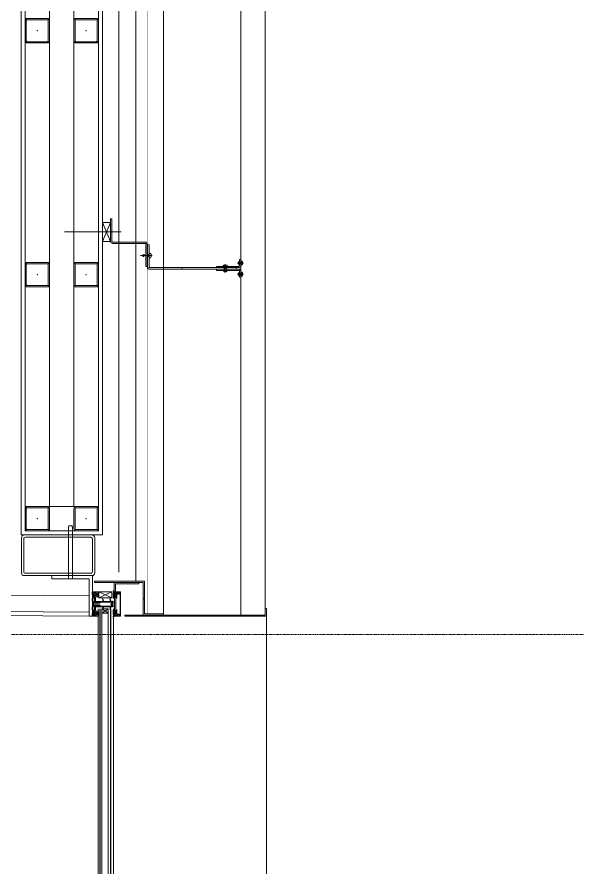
# Model space of a CAD drawing. Extents: x -1439 to 23780, y -1362 to 4476.
# Drawn here: x 10706.5 to 10844.4, y 1927.8 to 2136.8 of the extents above; entities that cross this region are included whole.
import ezdxf

# ---------------------------------------------------------------- set-up
doc = ezdxf.new("R2010")
doc.units = 0
doc.header["$MEASUREMENT"] = 0
doc.linetypes.add('Audi$0$DASHDOT2', pattern=[0.5, 0.25, -0.125, 0, -0.125])
doc.layers.get('0').update_dxf_attribs({"color": 9, "lineweight": 9})
for name, color, linetype, lineweight in [('Audi$0$06C', 8, 'Continuous', 9), ('Audi$0$06D', 8, 'Continuous', 9), ('Audi$0$10', 8, 'Continuous', 9), ('Audi$0$11', 8, 'Continuous', 9), ('Audi$0$15', 8, 'Continuous', 9), ('Audi$0$24', 8, 'Audi$0$DASHDOT2', 9), ('Audi$0$33', 8, 'Audi$0$BATTING', 9)]:
    doc.layers.add(name, color=color, linetype=linetype, lineweight=lineweight)
doc.linetypes.add('Audi$0$BATTING', pattern='A,0.0001,-0.1,[134,ltypeshp.shx,S=0.1,R=0,X=-0.1,Y=0],-0.2,[134,ltypeshp.shx,S=0.1,R=180,X=0.1,Y=0],-0.1', length=0.4001)

# ---------------------------------------------------------------- blocks, each defined once
blk = doc.blocks.new('*U538')
at = {"layer": 'Audi$0$15'}
for p, q in [((1.47, -18.95), (208.25, -18.95)), ((1.47, -19.35), (208.25, -19.35)), ((1.47, -19.42), (208.25, -19.42)), ((1.47, -19.82), (208.25, -19.82)), ((1.47, -21.42), (208.25, -21.42)), ((1.47, -22.02), (208.25, -22.02)), ((1.47, -22.1), (208.25, -22.1)), ((1.47, -22.7), (208.25, -22.7))]:
    blk.add_line(p, q, dxfattribs=at)
blk = doc.blocks.new('Audi$0$p-profil_bitis')
for p, q in [((-1.5, 2.16), (-3, 5.37)), ((-3, 2.16), (-1.5, 5.37)), ((1.2, 3.05), (2.2, 4.65)), ((2.2, 3.05), (1.2, 4.65))]:
    blk.add_line(p, q)
for points in [[(-2.9, 6.02), (-2.89, 6.01), (-2.88, 6), (-2.88, 6), (-2.87, 6), (-2.48, 6), (-2.47, 6), (-2.46, 6), (-2.46, 6.01), (-2.45, 6.02), (-2.43, 6.06), (-2.41, 6.08), (-2.4, 6.09), (-2.38, 6.09), (-2.37, 6.1), (-2.35, 6.09), (-2.33, 6.09), (-2.32, 6.08), (-2.3, 6.06), (-2.28, 6.01), (-2.27, 6.01), (-2.27, 6), (-2.26, 6), (-2.25, 6), (-1.76, 6), (-1.76, 5.49), (-1.76, 5.48), (-1.77, 5.47), (-1.77, 5.46), (-1.78, 5.46), (-1.79, 5.45), (-1.8, 5.45), (-1.81, 5.45), (-1.82, 5.46), (-1.83, 5.46), (-1.84, 5.47), (-1.89, 5.55), (-1.89, 5.56), (-1.9, 5.57), (-1.9, 5.57), (-1.91, 5.57), (-1.92, 5.57), (-1.93, 5.57), (-1.93, 5.56), (-1.94, 5.55), (-1.99, 5.46), (-1.99, 5.46), (-2, 5.46), (-2, 5.45), (-2.01, 5.45), (-2.02, 5.45), (-2.1, 5.45), (-2.11, 5.45), (-2.12, 5.45), (-2.12, 5.46), (-2.13, 5.46), (-2.13, 5.47), (-2.13, 5.47), (-2.14, 5.48), (-2.14, 5.5), (-2.23, 5.45), (-2.54, 5.45), (-2.62, 5.5), (-2.62, 5.48), (-2.63, 5.47), (-2.63, 5.46), (-2.63, 5.46), (-2.64, 5.45), (-2.65, 5.45), (-2.65, 5.45), (-2.74, 5.45), (-2.75, 5.45), (-2.76, 5.45), (-2.76, 5.46), (-2.77, 5.46), (-2.77, 5.46), (-2.82, 5.55), (-2.83, 5.56), (-2.83, 5.57), (-2.84, 5.57), (-2.85, 5.57), (-2.86, 5.57), (-2.86, 5.57), (-2.87, 5.56), (-2.87, 5.55), (-2.92, 5.47), (-2.93, 5.46), (-2.94, 5.46), (-2.95, 5.45), (-2.96, 5.45), (-2.97, 5.45), (-2.98, 5.46), (-2.99, 5.46), (-2.99, 5.47), (-3, 5.48), (-3, 5.49), (-3, 6.92), (-3, 6.93), (-3, 6.93), (-2.99, 6.94), (-2.99, 6.95), (-2.98, 6.95), (-2.97, 6.95), (-2.37, 6.95), (-2.36, 6.95), (-2.35, 6.95), (-2.35, 6.94), (-2.34, 6.93), (-2.34, 6.93), (-2.34, 6.92), (-2.34, 6.47), (-2.34, 6.44), (-2.32, 6.41), (-2.3, 6.38), (-2.28, 6.37), (-2.25, 6.35), (-2.22, 6.35), (-2.04, 6.35), (-2.03, 6.35), (-2.02, 6.35), (-2.01, 6.36), (-2, 6.37), (-1.99, 6.38), (-1.99, 6.39), (-1.99, 6.4), (-1.99, 6.54), (-2.05, 6.54), (-2.06, 6.54), (-2.08, 6.55), (-2.09, 6.55), (-2.09, 6.56), (-2.1, 6.58), (-2.1, 6.59), (-2.1, 6.6), (-2.1, 6.62), (-2.09, 6.63), (-2.08, 6.65), (-2.07, 6.66), (-2.05, 6.67), (-2.04, 6.68), (-2.02, 6.68), (-1.79, 6.68), (-1.78, 6.68), (-1.78, 6.68), (-1.77, 6.67), (-1.76, 6.66), (-1.76, 6.66), (-1.76, 6.65), (-1.76, 6.4), (-0.65, 6.4), (-0.62, 6.4), (-0.58, 6.39), (-0.56, 6.37), (-0.53, 6.35), (-0.51, 6.32), (-0.5, 6.28), (-0.5, 6.25), (-0.5, 2.04), (-0.5, 2.01), (-0.49, 1.99), (-0.47, 1.96), (-0.45, 1.94), (-0.42, 1.93), (-0.39, 1.92), (-0.36, 1.92), (-0.33, 1.93), (-0.31, 1.94), (-0.29, 1.96), (-0.27, 1.99), (-0.26, 2.01), (-0.25, 2.04), (-0.25, 2.25), (-0.25, 2.26), (-0.25, 2.26), (-0.25, 2.27), (-0.24, 2.28), (-0.23, 2.28), (-0.23, 2.28), (0.22, 2.28), (0.23, 2.28), (0.24, 2.28), (0.25, 2.27), (0.25, 2.26), (0.25, 2.26), (0.26, 2.25), (0.26, 2.04), (0.26, 2.01), (0.27, 1.99), (0.29, 1.96), (0.31, 1.94), (0.33, 1.93), (0.36, 1.92), (0.39, 1.92), (0.42, 1.93), (0.45, 1.94), (0.47, 1.96), (0.49, 1.99), (0.5, 2.01), (0.5, 2.04), (0.5, 6.25), (0.51, 6.29), (0.52, 6.33), (0.54, 6.36), (0.58, 6.38), (0.61, 6.4), (0.65, 6.4), (1.76, 6.4), (1.76, 6.65), (1.76, 6.66), (1.76, 6.66), (1.77, 6.67), (1.77, 6.67), (1.78, 6.68), (1.78, 6.68), (1.79, 6.68), (2.02, 6.68), (2.04, 6.68), (2.06, 6.67), (2.08, 6.66), (2.09, 6.64), (2.1, 6.62), (2.1, 6.6), (2.1, 6.59), (2.1, 6.58), (2.1, 6.57), (2.09, 6.56), (2.08, 6.55), (2.07, 6.54), (2.06, 6.54), (2.05, 6.54), (1.99, 6.54), (1.99, 6.4), (1.99, 6.39), (1.99, 6.38), (2, 6.37), (2.01, 6.36), (2.02, 6.35), (2.03, 6.35), (2.04, 6.35), (2.22, 6.35), (2.25, 6.35), (2.28, 6.37), (2.3, 6.38), (2.32, 6.41), (2.34, 6.44), (2.34, 6.47), (2.34, 6.92), (2.34, 6.93), (2.34, 6.93), (2.35, 6.94), (2.35, 6.95), (2.36, 6.95), (2.37, 6.95), (2.97, 6.95), (2.98, 6.95), (2.98, 6.95), (2.99, 6.94), (2.99, 6.94), (3, 6.93), (3, 6.93), (3, 6.92), (3, 5.49), (3, 5.48), (3, 5.47), (2.99, 5.46), (2.98, 5.46), (2.97, 5.45), (2.96, 5.45), (2.96, 5.45), (2.95, 5.45), (2.94, 5.46), (2.93, 5.46), (2.92, 5.47), (2.87, 5.55), (2.87, 5.56), (2.86, 5.57), (2.86, 5.57), (2.85, 5.57), (2.84, 5.57), (2.83, 5.57), (2.83, 5.56), (2.82, 5.55), (2.77, 5.46), (2.77, 5.46), (2.76, 5.46), (2.76, 5.45), (2.75, 5.45), (2.74, 5.45), (2.65, 5.45), (2.65, 5.45), (2.64, 5.45), (2.63, 5.46), (2.63, 5.46), (2.63, 5.47), (2.62, 5.48), (2.62, 5.5), (2.53, 5.45), (2.22, 5.45), (2.13, 5.5), (2.13, 5.48), (2.13, 5.47), (2.13, 5.47), (2.13, 5.46), (2.12, 5.46), (2.12, 5.45), (2.11, 5.45), (2.1, 5.45), (2.02, 5.45), (2.01, 5.45), (2, 5.45), (1.99, 5.46), (1.99, 5.46), (1.94, 5.55), (1.93, 5.56), (1.93, 5.57), (1.92, 5.57), (1.91, 5.57), (1.9, 5.57), (1.9, 5.57), (1.89, 5.56), (1.89, 5.55), (1.84, 5.47), (1.83, 5.46), (1.82, 5.46), (1.81, 5.45), (1.8, 5.45), (1.79, 5.45), (1.78, 5.46), (1.77, 5.46), (1.77, 5.47), (1.76, 5.48), (1.76, 5.49), (1.76, 6), (2.25, 6), (2.26, 6), (2.26, 6), (2.27, 6.01), (2.27, 6.01), (2.28, 6.01), (2.3, 6.06), (2.31, 6.07), (2.33, 6.09), (2.34, 6.09), (2.36, 6.1), (2.37, 6.1), (2.39, 6.09), (2.4, 6.09), (2.42, 6.07), (2.43, 6.06), (2.45, 6.02), (2.46, 6.01), (2.46, 6), (2.47, 6), (2.48, 6), (2.87, 6), (2.88, 6), (2.88, 6), (2.89, 6.01), (2.9, 6.02), (2.9, 6.02), (2.9, 6.03), (2.9, 6.04), (2.9, 6.05), (2.87, 6.1), (2.86, 6.11), (2.85, 6.11), (2.84, 6.12), (2.83, 6.12), (2.82, 6.12), (2.81, 6.12), (2.8, 6.11), (2.79, 6.11), (2.78, 6.1), (2.74, 6.02), (2.73, 6.01), (2.72, 6.01), (2.72, 6), (2.71, 6), (2.7, 6), (2.69, 6.01), (2.69, 6.01), (2.68, 6.02), (2.64, 6.1), (2.63, 6.11), (2.62, 6.11), (2.61, 6.12), (2.6, 6.12), (2.59, 6.12), (2.58, 6.12), (2.57, 6.11), (2.56, 6.11), (2.55, 6.1), (2.51, 6.02), (2.5, 6.01), (2.5, 6.01), (2.49, 6), (2.48, 6), (2.48, 6), (2.47, 6), (2.46, 6.01), (2.46, 6.01), (2.45, 6.02), (2.41, 6.1), (2.4, 6.11), (2.39, 6.11), (2.38, 6.12), (2.37, 6.12), (2.36, 6.12), (2.35, 6.12), (2.34, 6.11), (2.33, 6.11), (2.32, 6.1), (2.28, 6.02), (2.27, 6.01), (2.26, 6.01), (2.26, 6), (2.25, 6), (2.24, 6), (2.24, 6.01), (2.23, 6.01), (2.22, 6.02), (2.18, 6.1), (2.17, 6.11), (2.16, 6.11), (2.15, 6.12), (2.14, 6.12), (2.13, 6.12), (2.12, 6.12), (2.11, 6.11), (2.1, 6.11), (2.09, 6.1), (2.05, 6.02), (2.04, 6.01), (2.03, 6.01), (2.03, 6), (2.02, 6), (2.01, 6), (2.01, 6.01), (2, 6.01), (1.99, 6.02), (1.95, 6.1), (1.94, 6.11), (1.93, 6.11), (1.92, 6.12), (1.91, 6.12), (1.9, 6.12), (1.89, 6.12), (1.88, 6.11), (1.87, 6.11), (1.86, 6.1), (1.82, 6.02), (1.81, 6.01), (1.81, 6.01), (1.8, 6), (1.79, 6), (1.78, 6), (1.77, 6.01), (1.77, 6.01), (1.76, 6.02), (1.76, 6.02), (1.76, 6.03), (1.76, 6.17), (1.76, 6.18), (1.76, 6.19), (1.75, 6.19), (1.74, 6.2), (1.74, 6.2), (1.73, 6.2), (0.8, 6.2), (0.8, 6.23), (0.79, 6.25), (0.77, 6.27), (0.76, 6.28), (0.73, 6.3), (0.71, 6.3), (0.68, 6.3), (0.66, 6.29), (0.64, 6.28), (0.62, 6.26), (0.61, 6.24), (0.6, 6.22), (0.6, 6.2), (0.6, 6.17), (0.61, 6.15), (0.63, 6.13), (0.65, 6.12), (0.65, 4.3), (1.25, 4.41), (1.26, 4.41), (1.27, 4.4), (1.28, 4.4), (1.29, 4.39), (1.3, 4.38), (1.3, 4.38), (1.3, 4.37), (1.3, 4.36), (1.29, 4.35), (1.29, 4.34), (1.28, 4.33), (1.27, 4.33), (0.65, 4.15), (0.65, 2.51), (1.25, 2.62), (1.26, 2.62), (1.27, 2.61), (1.28, 2.61), (1.29, 2.6), (1.3, 2.59), (1.3, 2.59), (1.3, 2.58), (1.3, 2.57), (1.29, 2.56), (1.29, 2.55), (1.28, 2.54), (1.27, 2.54), (0.64, 2.36), (0.62, 2.35), (0.6, 2.33), (0.59, 2.32), (0.58, 2.3), (0.58, 2.28), (0.58, 1.97), (0.7, 1.97), (0.7, 1.83), (0.26, 1.83), (0.14, 1.95), (0.14, 2.05), (0.14, 2.06), (0.14, 2.06), (0.13, 2.07), (0.13, 2.07), (0.12, 2.08), (0.12, 2.08), (0.11, 2.08), (-0.11, 2.08), (-0.12, 2.08), (-0.12, 2.08), (-0.13, 2.07), (-0.13, 2.07), (-0.14, 2.06), (-0.14, 2.06), (-0.14, 2.05), (-0.14, 1.95), (-0.26, 1.83), (-0.7, 1.83), (-0.7, 1.97), (-0.58, 1.97), (-0.58, 2.28), (-0.58, 2.3), (-0.59, 2.32), (-0.6, 2.34), (-0.62, 2.35), (-0.64, 2.36), (-1.27, 2.54), (-1.28, 2.54), (-1.29, 2.55), (-1.29, 2.56), (-1.3, 2.57), (-1.3, 2.58), (-1.3, 2.59), (-1.3, 2.59), (-1.29, 2.6), (-1.28, 2.61), (-1.27, 2.61), (-1.26, 2.62), (-1.25, 2.62), (-0.65, 2.51), (-0.65, 4.15), (-1.27, 4.33), (-1.28, 4.33), (-1.29, 4.34), (-1.29, 4.35), (-1.3, 4.36), (-1.3, 4.37), (-1.3, 4.38), (-1.3, 4.38), (-1.29, 4.39), (-1.28, 4.4), (-1.27, 4.4), (-1.26, 4.41), (-1.25, 4.41), (-0.65, 4.3), (-0.65, 6.12), (-0.63, 6.13), (-0.61, 6.15), (-0.6, 6.17), (-0.6, 6.2), (-0.6, 6.22), (-0.61, 6.24), (-0.62, 6.26), (-0.64, 6.28), (-0.66, 6.29), (-0.68, 6.3), (-0.71, 6.3), (-0.73, 6.3), (-0.76, 6.28), (-0.77, 6.27), (-0.79, 6.25), (-0.8, 6.23), (-0.8, 6.2), (-1.73, 6.2), (-1.74, 6.2), (-1.74, 6.2), (-1.75, 6.19), (-1.76, 6.19), (-1.76, 6.18), (-1.76, 6.17), (-1.76, 6.03), (-1.76, 6.02), (-1.76, 6.02), (-1.77, 6.01), (-1.78, 6.01), (-1.78, 6), (-1.79, 6), (-1.8, 6), (-1.81, 6.01), (-1.81, 6.01), (-1.82, 6.02), (-1.86, 6.1), (-1.87, 6.11), (-1.88, 6.11), (-1.89, 6.12), (-1.9, 6.12), (-1.91, 6.12), (-1.92, 6.12), (-1.93, 6.11), (-1.94, 6.11), (-1.95, 6.1), (-1.99, 6.02), (-2, 6.01), (-2.01, 6.01), (-2.01, 6), (-2.02, 6), (-2.03, 6), (-2.03, 6.01), (-2.04, 6.01), (-2.05, 6.02), (-2.09, 6.1), (-2.1, 6.11), (-2.11, 6.11), (-2.12, 6.12), (-2.13, 6.12), (-2.14, 6.12), (-2.15, 6.12), (-2.16, 6.11), (-2.17, 6.11), (-2.18, 6.1), (-2.22, 6.02), (-2.23, 6.01), (-2.24, 6.01), (-2.24, 6), (-2.25, 6), (-2.26, 6), (-2.26, 6.01), (-2.27, 6.01), (-2.28, 6.02), (-2.32, 6.1), (-2.33, 6.11), (-2.34, 6.11), (-2.35, 6.12), (-2.36, 6.12), (-2.37, 6.12), (-2.38, 6.12), (-2.39, 6.11), (-2.4, 6.11), (-2.41, 6.1), (-2.45, 6.02), (-2.46, 6.01), (-2.46, 6.01), (-2.47, 6), (-2.48, 6), (-2.48, 6), (-2.49, 6), (-2.5, 6.01), (-2.5, 6.01), (-2.51, 6.02), (-2.55, 6.1), (-2.56, 6.11), (-2.57, 6.11), (-2.58, 6.12), (-2.59, 6.12), (-2.6, 6.12), (-2.61, 6.12), (-2.62, 6.11), (-2.63, 6.11), (-2.64, 6.1), (-2.68, 6.02), (-2.69, 6.01), (-2.69, 6.01), (-2.7, 6), (-2.71, 6), (-2.72, 6), (-2.73, 6.01), (-2.73, 6.01), (-2.74, 6.02), (-2.78, 6.1), (-2.79, 6.11), (-2.8, 6.11), (-2.81, 6.12), (-2.82, 6.12), (-2.83, 6.12), (-2.84, 6.12), (-2.85, 6.11), (-2.86, 6.11), (-2.87, 6.1), (-2.9, 6.05), (-2.9, 6.04), (-2.9, 6.03)], [(-2.81, 6.34), (-2.81, 6.33), (-2.8, 6.33), (-2.8, 6.32), (-2.79, 6.32), (-2.78, 6.32), (-2.56, 6.32), (-2.55, 6.32), (-2.55, 6.32), (-2.54, 6.33), (-2.54, 6.33), (-2.53, 6.34), (-2.53, 6.34), (-2.53, 6.35), (-2.53, 6.77), (-2.53, 6.78), (-2.53, 6.78), (-2.54, 6.79), (-2.54, 6.79), (-2.55, 6.8), (-2.55, 6.8), (-2.56, 6.8), (-2.78, 6.8), (-2.79, 6.8), (-2.79, 6.8), (-2.8, 6.79), (-2.8, 6.79), (-2.81, 6.78), (-2.81, 6.77)], [(2.53, 6.35), (2.53, 6.34), (2.54, 6.33), (2.54, 6.33), (2.55, 6.32), (2.55, 6.32), (2.56, 6.32), (2.78, 6.32), (2.79, 6.32), (2.79, 6.32), (2.8, 6.33), (2.81, 6.33), (2.81, 6.34), (2.81, 6.35), (2.81, 6.77), (2.81, 6.78), (2.81, 6.78), (2.8, 6.79), (2.8, 6.79), (2.79, 6.8), (2.79, 6.8), (2.78, 6.8), (2.56, 6.8), (2.55, 6.8), (2.55, 6.8), (2.54, 6.79), (2.54, 6.79), (2.53, 6.78), (2.53, 6.77)], [(-3, 5.37), (-1.5, 5.37), (-1.5, 2.16), (-3, 2.16)], [(-2.68, 5.61), (-2.67, 5.59), (-2.67, 5.58), (-2.65, 5.58), (-2.64, 5.57), (-2.63, 5.57), (-2.62, 5.57), (-2.62, 5.53), (-2.58, 5.57), (-2.17, 5.57), (-2.14, 5.53), (-2.14, 5.57), (-2.13, 5.57), (-2.12, 5.57), (-2.11, 5.57), (-2.1, 5.58), (-2.09, 5.59), (-2.08, 5.6), (-2.08, 5.61), (-2.08, 5.62), (-2.08, 5.68), (-2.21, 5.81), (-2.55, 5.81), (-2.68, 5.68), (-2.68, 5.62)], [(1.2, 3.05), (1.2, 4.65), (2.2, 4.65), (2.2, 3.05)], [(2.13, 5.57), (2.13, 5.53), (2.17, 5.57), (2.58, 5.57), (2.62, 5.53), (2.62, 5.57), (2.63, 5.57), (2.64, 5.57), (2.65, 5.57), (2.66, 5.58), (2.67, 5.59), (2.68, 5.6), (2.68, 5.61), (2.68, 5.62), (2.68, 5.68), (2.55, 5.81), (2.21, 5.81), (2.08, 5.68), (2.08, 5.62), (2.08, 5.61), (2.08, 5.6), (2.09, 5.59), (2.1, 5.58), (2.11, 5.57), (2.12, 5.57)], [(2.85, 0.85), (2.85, 1), (2.77, 1.14), (2.89, 1.5), (3, 1.5), (3, 0.1), (2.9, 0), (-2.9, 0), (-3, 0.1), (-3, 1.5), (-2.89, 1.5), (-2.77, 1.14), (-2.85, 0.99), (-2.85, 0.85), (-2.87, 0.85), (-2.87, 0.5), (-2.82, 0.45), (-2.47, 0.45), (-2.47, 0.37), (-2.52, 0.32), (-2.82, 0.32), (-2.87, 0.27), (-2.87, 0.18), (-2.82, 0.13), (2.82, 0.13), (2.87, 0.18), (2.87, 0.27), (2.82, 0.32), (2.52, 0.32), (2.47, 0.37), (2.47, 0.45), (2.82, 0.45), (2.87, 0.5), (2.87, 0.85)], [(-2.8, 0.99), (-2.69, 0.82), (-2.63, 0.73), (-2.54, 0.57), (-2.5, 0.55), (-2.47, 0.56), (-2.45, 0.6), (-2.45, 0.85), (-2.4, 0.9), (-1.53, 0.9), (-1.42, 0.94), (-1.38, 1.05), (-1.38, 1.13), (-1.33, 1.18), (-0.02, 1.18), (-0.01, 1.2), (0.01, 1.2), (0.03, 1.18), (1.33, 1.18), (1.38, 1.13), (1.38, 1.05), (1.42, 0.94), (1.53, 0.9), (2.4, 0.9), (2.45, 0.85), (2.45, 0.6), (2.47, 0.56), (2.5, 0.55), (2.54, 0.57), (2.63, 0.73), (2.8, 0.99), (2.78, 1.04), (2.71, 1.07), (2.7, 1.11), (2.7, 1.13), (2.8, 1.5), (2.48, 1.5), (2.4, 1.42), (2.4, 1.36), (2.52, 1.36), (2.52, 1.2), (2.42, 1.1), (1.58, 1.1), (1.58, 1.36), (1.7, 1.36), (1.7, 1.42), (1.62, 1.5), (-1.62, 1.5), (-1.7, 1.42), (-1.7, 1.36), (-1.58, 1.36), (-1.58, 1.1), (-2.42, 1.1), (-2.52, 1.2), (-2.52, 1.36), (-2.4, 1.36), (-2.4, 1.42), (-2.48, 1.5), (-2.8, 1.5), (-2.7, 1.13), (-2.7, 1.11), (-2.71, 1.07), (-2.78, 1.03)]]:
    blk.add_lwpolyline(points, close=True)
for points in [[(0.35, 6.5), (0.3, 6.68), (0.2, 6.79), (0.02, 6.85), (-0.16, 6.81), (-0.3, 6.68), (-0.35, 6.5), (-0.35, 6.55), (-0.36, 6.6), (-0.37, 6.65), (-0.39, 6.69), (-0.42, 6.74), (-0.45, 6.78), (-0.48, 6.82), (-0.52, 6.85), (-0.56, 6.88), (-0.6, 6.9), (-0.65, 6.92), (-0.7, 6.94), (-0.75, 6.95), (-0.8, 6.95), (-1.4, 6.95), (-1.54, 6.89), (-1.6, 6.85), (-2.1, 6.85), (-2.25, 6.78), (-2.3, 6.65), (-2.3, 6.6), (-2.25, 6.47), (-2.14, 6.4), (-2.04, 6.39), (-2.01, 6.53), (-2.11, 6.55), (-2.15, 6.6), (-2.15, 6.65), (-2.1, 6.7), (-1.6, 6.7), (-1.46, 6.76), (-1.4, 6.8), (-0.8, 6.8), (-0.64, 6.75), (-0.55, 6.66), (-0.5, 6.5), (-0.5, 5.15), (-0.4, 5.01), (-0.27, 5.02), (-0.2, 5.17), (-0.25, 5.2), (-0.2, 5.23), (-0.2, 5.35), (-0.25, 5.38), (-0.2, 5.41), (-0.2, 5.53), (-0.25, 5.56), (-0.2, 5.59), (-0.2, 5.71), (-0.25, 5.74), (-0.2, 5.77), (-0.2, 5.89), (-0.25, 5.92), (-0.2, 5.95), (-0.2, 6.07), (-0.25, 6.1), (-0.2, 6.13), (-0.2, 6.25), (-0.25, 6.28), (-0.2, 6.31), (-0.2, 6.5), (-0.12, 6.66), (0.02, 6.7), (0.12, 6.66), (0.2, 6.5), (0.2, 6.4), (0.25, 6.37), (0.2, 6.34), (0.2, 6.22), (0.25, 6.19), (0.2, 6.16), (0.2, 6.04), (0.25, 6.01), (0.2, 5.98), (0.2, 5.86), (0.25, 5.83), (0.2, 5.8), (0.2, 5.68), (0.25, 5.65), (0.2, 5.62), (0.2, 5.5), (0.25, 5.47), (0.2, 5.44), (0.2, 5.32), (0.25, 5.29), (0.2, 5.26), (0.2, 5.15), (0.3, 5.01), (0.4, 5.01), (0.5, 5.15), (0.5, 6.5), (0.55, 6.66), (0.64, 6.75), (0.8, 6.8), (1.4, 6.8), (1.46, 6.76), (1.6, 6.7), (2.1, 6.7), (2.15, 6.65), (2.15, 6.6), (2.11, 6.55), (2.01, 6.53), (2.04, 6.39), (2.13, 6.4), (2.25, 6.47), (2.3, 6.6), (2.3, 6.65), (2.23, 6.8), (2.1, 6.85), (1.6, 6.85), (1.54, 6.89), (1.4, 6.95), (0.8, 6.95), (0.75, 6.95), (0.7, 6.94), (0.65, 6.92), (0.61, 6.9), (0.56, 6.88), (0.52, 6.85), (0.48, 6.82), (0.45, 6.78), (0.42, 6.74), (0.4, 6.69), (0.38, 6.65), (0.36, 6.6), (0.35, 6.55), (0.35, 6.5), (0.35, 5.15)], [(-0.35, 6.5), (-0.35, 5.15)]]:
    blk.add_lwpolyline(points)
for points in [[(-1.77, 1.34, -10), (-1.77, 1.49, -10), (-1.76, 1.51, -10), (-1.73, 1.52, -10), (-1.64, 1.5, -10), (-1.48, 1.5, -10), (-1.48, 1.74, -10), (-1.52, 1.81, -10), (-1.54, 1.83, -10), (-1.57, 1.81, -10), (-1.62, 1.73, -10), (-1.65, 1.71, -10), (-1.69, 1.73, -10), (-1.74, 1.81, -10), (-1.77, 1.83, -10), (-1.79, 1.81, -10), (-1.84, 1.73, -10), (-1.88, 1.71, -10), (-1.91, 1.73, -10), (-1.96, 1.81, -10), (-1.99, 1.83, -10), (-2.01, 1.81, -10), (-2.06, 1.73, -10), (-2.09, 1.71, -10), (-2.13, 1.73, -10), (-2.18, 1.81, -10), (-2.2, 1.83, -10), (-2.23, 1.81, -10), (-2.28, 1.73, -10), (-2.31, 1.71, -10), (-2.35, 1.73, -10), (-2.4, 1.81, -10), (-2.42, 1.83, -10), (-2.45, 1.81, -10), (-2.5, 1.73, -10), (-2.53, 1.71, -10), (-2.57, 1.73, -10), (-2.62, 1.81, -10), (-2.64, 1.83, -10), (-2.67, 1.81, -10), (-2.74, 1.69, -10), (-2.86, 1.65, -10), (-2.95, 1.78, -10), (-3.09, 1.83, -10), (-3.21, 1.83, -10), (-3.23, 1.82, -10), (-3.24, 1.79, -10), (-3.23, 1.78, -10), (-3.14, 1.76, -10), (-3.02, 1.69, -10), (-2.98, 1.62, -10), (-2.98, 1.5, -10), (-2.55, 1.5, -10), (-2.46, 1.52, -10), (-2.45, 1.52, -10), (-2.44, 1.52, -10), (-2.43, 1.49, -10), (-2.43, 1.34, -10), (-2.54, 1.34, -10), (-2.54, 1.31, -10), (-2.38, 1.16, -10), (-2.34, 1.14, -10), (-2.22, 1.2, -10), (-1.97, 1.2, -10), (-1.86, 1.14, -10), (-1.8, 1.16, -10), (-1.66, 1.31, -10), (-1.66, 1.34, -10), (-1.77, 1.34, -10)], [(-1.89, 1.35, -10), (-1.93, 1.31, -10), (-2.26, 1.31, -10), (-2.31, 1.35, -10), (-2.31, 1.47, -10), (-2.26, 1.51, -10), (-1.93, 1.51, -10), (-1.89, 1.47, -10), (-1.89, 1.46, -10), (-1.89, 1.35, -10)], [(1.76, 1.34, -10), (1.76, 1.49, -10), (1.76, 1.51, -10), (1.73, 1.52, -10), (1.64, 1.5, -10), (1.48, 1.5, -10), (1.48, 1.74, -10), (1.52, 1.81, -10), (1.54, 1.83, -10), (1.57, 1.81, -10), (1.62, 1.73, -10), (1.65, 1.71, -10), (1.69, 1.73, -10), (1.74, 1.81, -10), (1.76, 1.83, -10), (1.79, 1.81, -10), (1.84, 1.73, -10), (1.88, 1.71, -10), (1.91, 1.73, -10), (1.96, 1.81, -10), (1.99, 1.83, -10), (2.01, 1.81, -10), (2.06, 1.73, -10), (2.09, 1.71, -10), (2.13, 1.73, -10), (2.18, 1.81, -10), (2.2, 1.83, -10), (2.23, 1.81, -10), (2.28, 1.73, -10), (2.31, 1.71, -10), (2.35, 1.73, -10), (2.4, 1.81, -10), (2.42, 1.83, -10), (2.45, 1.81, -10), (2.5, 1.73, -10), (2.53, 1.71, -10), (2.57, 1.73, -10), (2.62, 1.81, -10), (2.64, 1.83, -10), (2.67, 1.81, -10), (2.74, 1.69, -10), (2.86, 1.65, -10), (2.95, 1.78, -10), (3.09, 1.83, -10), (3.21, 1.83, -10), (3.23, 1.82, -10), (3.24, 1.79, -10), (3.23, 1.78, -10), (3.14, 1.76, -10), (3.02, 1.69, -10), (2.98, 1.62, -10), (2.98, 1.5, -10), (2.55, 1.5, -10), (2.46, 1.52, -10), (2.45, 1.52, -10), (2.44, 1.52, -10), (2.42, 1.49, -10), (2.42, 1.34, -10), (2.53, 1.34, -10), (2.53, 1.31, -10), (2.38, 1.16, -10), (2.34, 1.14, -10), (2.22, 1.2, -10), (1.97, 1.2, -10), (1.86, 1.14, -10), (1.8, 1.16, -10), (1.65, 1.31, -10), (1.65, 1.34, -10), (1.76, 1.34, -10)], [(1.88, 1.35, -10), (1.93, 1.31, -10), (2.26, 1.31, -10), (2.3, 1.35, -10), (2.3, 1.47, -10), (2.26, 1.51, -10), (1.93, 1.51, -10), (1.89, 1.47, -10), (1.88, 1.46, -10), (1.88, 1.35, -10)]]:
    blk.add_polyline3d(points)
blk = doc.blocks.new('Audi$0$p- alum kaplama profil')
at = {"lineweight": 13}
blk.add_lwpolyline([(7.12, 12.59), (7.12, 26.49)], dxfattribs=at)
at = {"lineweight": 5}
blk.add_lwpolyline([(9.44, 15.16), (4.79, 15.16), (4.79, 17.16), (9.44, 17.16)], close=True, dxfattribs=at)
for points in [[(4.79, 15.16), (9.44, 17.16)], [(9.44, 15.16), (4.79, 17.16)]]:
    blk.add_lwpolyline(points, dxfattribs=at)
at = {"lineweight": 18}
blk.add_lwpolyline([(4.09, 6.16), (-1.41, 6.16), (-1.41, 6.46), (4.09, 6.46, 0.414214), (4.29, 6.66), (4.29, 14.66, -0.414214), (4.79, 15.16), (10.29, 15.16), (10.29, 14.86), (4.79, 14.86, 0.414214), (4.59, 14.66), (4.59, 6.66, -0.414214)], format="xyb", close=True, dxfattribs=at)
blk.add_lwpolyline([(-2.06, 5.56), (-2.06, -2.34), (-2.06, -15.69), (-1.66, -15.69), (-1.66, -2.34), (-1.66, 5.56), (-1.66, 5.56), (-1.66, 5.57), (-1.66, 5.57), (-1.66, 5.58), (-1.66, 5.58), (-1.65, 5.59), (-1.65, 5.59), (-1.65, 5.59), (-1.65, 5.6), (-1.65, 5.6), (-1.64, 5.61), (-1.64, 5.61), (-1.64, 5.62), (-1.64, 5.62), (-1.63, 5.62), (-1.63, 5.63), (-1.63, 5.63), (-1.62, 5.63), (-1.62, 5.64), (-1.61, 5.64), (-1.61, 5.64), (-1.61, 5.64), (-1.6, 5.65), (-1.6, 5.65), (-1.59, 5.65), (-1.59, 5.65), (-1.58, 5.65), (-1.58, 5.65), (-1.57, 5.66), (-1.57, 5.66), (-1.56, 5.66), (-1.56, 5.66), (3.94, 5.66), (3.94, 6.06), (-1.56, 6.06), (-1.58, 6.06), (-1.61, 6.05), (-1.63, 6.05), (-1.66, 6.05), (-1.68, 6.04), (-1.7, 6.03), (-1.73, 6.03), (-1.75, 6.02), (-1.77, 6.01), (-1.79, 6), (-1.82, 5.99), (-1.84, 5.97), (-1.86, 5.96), (-1.88, 5.94), (-1.89, 5.93), (-1.91, 5.91), (-1.93, 5.89), (-1.95, 5.87), (-1.96, 5.85), (-1.97, 5.83), (-1.99, 5.81), (-2, 5.79), (-2.01, 5.77), (-2.02, 5.75), (-2.03, 5.72), (-2.04, 5.7), (-2.04, 5.68), (-2.05, 5.65), (-2.05, 5.63), (-2.06, 5.61), (-2.06, 5.58)], close=True)
blk.add_lwpolyline([(-1.66, -2.34), (-2.06, -2.34)])
for points in [[(-2.36, -10.84), (-2.36, -16.39), (-2.36, -16.39, -0.414214), (-2.51, -16.54), (-2.51, -16.54), (-4.06, -16.54), (-4.06, -16.84), (-2.51, -16.84), (-2.51, -16.84, 0.414214), (-2.06, -16.39), (-2.06, -10.84)], [(-1.36, -10.84), (-1.66, -10.84), (-1.66, -16.39, 0.414214), (-1.21, -16.84), (-1.21, -16.84), (0.34, -16.84), (0.34, -16.54), (-1.21, -16.54), (-1.21, -16.54, -0.414214), (-1.36, -16.39), (-1.36, -16.39)]]:
    blk.add_lwpolyline(points, format="xyb", close=True)
for points in [[(1.61, 6.87, -10), (0.98, 6.96, -10)], [(1.56, 7.05, -10), (1.02, 7.13, -10)], [(1.05, 6.91, -10), (1.29, 7.56, -10)], [(1.29, 4.93, -10), (1.29, 7.8, -10)], [(1.53, 6.82, -10), (1.29, 7.56, -10)], [(0.67, 5.66, -10), (1.91, 5.66, -10)], [(0.67, 5.66, -10), (0.67, 5.64, -10), (0.67, 5.62, -10), (0.67, 5.6, -10), (0.68, 5.58, -10), (0.68, 5.56, -10), (0.69, 5.54, -10), (0.69, 5.52, -10), (0.7, 5.5, -10), (0.7, 5.48, -10), (0.71, 5.46, -10), (0.72, 5.45, -10), (0.73, 5.43, -10), (0.74, 5.41, -10), (0.75, 5.4, -10), (0.76, 5.38, -10), (0.77, 5.36, -10), (0.79, 5.35, -10), (0.8, 5.33, -10), (0.81, 5.32, -10), (0.83, 5.31, -10), (0.84, 5.29, -10), (0.86, 5.28, -10), (0.87, 5.27, -10), (0.89, 5.26, -10), (0.91, 5.25, -10), (0.92, 5.24, -10), (0.94, 5.23, -10), (0.96, 5.22, -10), (0.98, 5.21, -10), (1, 5.21, -10), (1.02, 5.2, -10), (1.03, 5.2, -10)], [(0.96, 5.66, -10), (0.97, 5.66, -10), (0.97, 5.66, -10), (0.97, 5.66, -10), (0.98, 5.66, -10), (0.98, 5.66, -10), (0.99, 5.66, -10), (0.99, 5.66, -10), (1, 5.66, -10), (1, 5.67, -10), (1, 5.67, -10), (1.01, 5.67, -10), (1.01, 5.67, -10), (1.01, 5.67, -10), (1.02, 5.68, -10), (1.02, 5.68, -10), (1.02, 5.68, -10), (1.03, 5.69, -10), (1.03, 5.69, -10), (1.03, 5.69, -10), (1.04, 5.7, -10), (1.04, 5.7, -10), (1.04, 5.7, -10), (1.04, 5.71, -10), (1.04, 5.71, -10), (1.05, 5.72, -10), (1.05, 5.72, -10), (1.05, 5.72, -10), (1.05, 5.73, -10), (1.05, 5.73, -10), (1.05, 5.74, -10), (1.05, 5.74, -10), (1.05, 5.75, -10)], [(1.33, 5.85, -10), (0.98, 5.88, -10)], [(1.03, 5.2, -10), (1.04, 5.2, -10), (1.05, 5.19, -10), (1.05, 5.19, -10), (1.06, 5.19, -10), (1.06, 5.19, -10), (1.07, 5.19, -10), (1.07, 5.19, -10), (1.08, 5.19, -10), (1.08, 5.19, -10), (1.09, 5.19, -10), (1.09, 5.18, -10), (1.1, 5.18, -10), (1.1, 5.18, -10), (1.11, 5.18, -10), (1.11, 5.18, -10), (1.12, 5.18, -10), (1.12, 5.18, -10), (1.13, 5.18, -10), (1.13, 5.18, -10), (1.14, 5.18, -10), (1.15, 5.18, -10), (1.15, 5.18, -10), (1.16, 5.17, -10), (1.16, 5.17, -10), (1.17, 5.17, -10), (1.17, 5.17, -10), (1.18, 5.17, -10), (1.18, 5.17, -10), (1.19, 5.17, -10), (1.19, 5.17, -10), (1.2, 5.17, -10), (1.2, 5.17, -10)], [(1.05, 5.83, -10), (1.05, 6.01, -10)], [(1.05, 5.75, -10), (1.05, 5.83, -10)], [(1.2, 5.17, -10), (1.2, 5.2, -10)], [(1.38, 5.2, -10), (1.2, 5.2, -10)], [(1.29, 6.16, -10), (1.29, 6.26, -10)], [(1.38, 5.17, -10), (1.38, 5.2, -10)], [(1.38, 5.17, -10), (1.38, 5.17, -10), (1.39, 5.17, -10), (1.39, 5.17, -10), (1.4, 5.17, -10), (1.41, 5.17, -10), (1.41, 5.17, -10), (1.42, 5.17, -10), (1.42, 5.17, -10), (1.43, 5.17, -10), (1.43, 5.18, -10), (1.44, 5.18, -10), (1.44, 5.18, -10), (1.45, 5.18, -10), (1.45, 5.18, -10), (1.46, 5.18, -10), (1.46, 5.18, -10), (1.47, 5.18, -10), (1.47, 5.18, -10), (1.48, 5.18, -10), (1.48, 5.18, -10), (1.49, 5.18, -10), (1.5, 5.19, -10), (1.5, 5.19, -10), (1.51, 5.19, -10), (1.51, 5.19, -10), (1.52, 5.19, -10), (1.52, 5.19, -10), (1.53, 5.19, -10), (1.53, 5.19, -10), (1.54, 5.19, -10), (1.54, 5.2, -10), (1.55, 5.2, -10)], [(1.53, 5.75, -10), (1.53, 5.92, -10)], [(1.53, 5.75, -10), (1.53, 5.74, -10), (1.53, 5.74, -10), (1.53, 5.73, -10), (1.53, 5.73, -10), (1.53, 5.72, -10), (1.54, 5.72, -10), (1.54, 5.72, -10), (1.54, 5.71, -10), (1.54, 5.71, -10), (1.54, 5.7, -10), (1.54, 5.7, -10), (1.55, 5.7, -10), (1.55, 5.69, -10), (1.55, 5.69, -10), (1.55, 5.69, -10), (1.56, 5.68, -10), (1.56, 5.68, -10), (1.56, 5.68, -10), (1.57, 5.67, -10), (1.57, 5.67, -10), (1.58, 5.67, -10), (1.58, 5.67, -10), (1.58, 5.67, -10), (1.59, 5.66, -10), (1.59, 5.66, -10), (1.6, 5.66, -10), (1.6, 5.66, -10), (1.6, 5.66, -10), (1.61, 5.66, -10), (1.61, 5.66, -10), (1.62, 5.66, -10), (1.62, 5.66, -10)], [(1.55, 5.2, -10), (1.57, 5.2, -10), (1.59, 5.21, -10), (1.6, 5.21, -10), (1.62, 5.22, -10), (1.64, 5.23, -10), (1.66, 5.24, -10), (1.68, 5.25, -10), (1.69, 5.26, -10), (1.71, 5.27, -10), (1.73, 5.28, -10), (1.74, 5.29, -10), (1.76, 5.31, -10), (1.77, 5.32, -10), (1.78, 5.33, -10), (1.8, 5.35, -10), (1.81, 5.36, -10), (1.82, 5.38, -10), (1.83, 5.4, -10), (1.84, 5.41, -10), (1.85, 5.43, -10), (1.86, 5.45, -10), (1.87, 5.46, -10), (1.88, 5.48, -10), (1.89, 5.5, -10), (1.89, 5.52, -10), (1.9, 5.54, -10), (1.9, 5.56, -10), (1.9, 5.58, -10), (1.91, 5.6, -10), (1.91, 5.62, -10), (1.91, 5.64, -10), (1.91, 5.66, -10)], [(-2.36, -12.52, 0), (-2.4, -12.53, 0), (-2.43, -12.56, 0), (-2.47, -12.58, 0), (-2.5, -12.6, 0), (-2.53, -12.63, 0), (-2.56, -12.66, 0), (-2.59, -12.69, 0), (-2.61, -12.73, 0), (-2.63, -12.76, 0), (-2.65, -12.8, 0), (-2.67, -12.84, 0), (-2.68, -12.88, 0), (-2.69, -12.92, 0), (-2.7, -12.96, 0), (-2.71, -13, 0), (-2.71, -13.04, 0), (-2.71, -13.08, 0), (-2.7, -13.13, 0), (-2.69, -13.17, 0), (-2.68, -13.21, 0), (-2.67, -13.25, 0), (-2.65, -13.28, 0), (-2.63, -13.32, 0), (-2.61, -13.36, 0), (-2.59, -13.39, 0), (-2.56, -13.42, 0), (-2.53, -13.45, 0), (-2.5, -13.48, 0), (-2.47, -13.51, 0), (-2.43, -13.53, 0), (-2.4, -13.55, 0), (-2.36, -13.57, 0)], [(-2.36, -13.04, 0), (-2.36, -12.52, 0)], [(-1.36, -13.04, 0), (-1.36, -12.37, 0)], [(-1.36, -13.72, 0), (-1.32, -13.68, 0), (-1.29, -13.65, 0), (-1.26, -13.61, 0), (-1.23, -13.58, 0), (-1.2, -13.54, 0), (-1.18, -13.5, 0), (-1.16, -13.45, 0), (-1.14, -13.41, 0), (-1.12, -13.37, 0), (-1.1, -13.32, 0), (-1.09, -13.28, 0), (-1.08, -13.23, 0), (-1.07, -13.18, 0), (-1.06, -13.14, 0), (-1.06, -13.09, 0), (-1.06, -13.04, 0), (-1.06, -12.99, 0), (-1.06, -12.95, 0), (-1.07, -12.9, 0), (-1.08, -12.85, 0), (-1.09, -12.81, 0), (-1.1, -12.76, 0), (-1.12, -12.72, 0), (-1.14, -12.67, 0), (-1.16, -12.63, 0), (-1.18, -12.59, 0), (-1.2, -12.55, 0), (-1.23, -12.51, 0), (-1.26, -12.47, 0), (-1.29, -12.43, 0), (-1.32, -12.4, 0), (-1.36, -12.37, 0)], [(-2.86, -13.04, 0), (-0.86, -13.04, 0)], [(-2.36, -13.04, 0), (-2.36, -12.73, 0)], [(-2.36, -12.73, 0), (-2.36, -13.04, 0)], [(-1.36, -12.73, 0), (-2.36, -12.73, 0)], [(-2.36, -13.04, 0), (-2.36, -13.36, 0)], [(-2.36, -13.04, 0), (-2.36, -13.57, 0)], [(-2.36, -13.36, 0), (-2.36, -13.04, 0)], [(-1.36, -13.36, 0), (-2.36, -13.36, 0)], [(-1.36, -13.04, 0), (-1.36, -13.72, 0)], [(-2.85, -16.54, 0), (-2.86, -16.51, 0), (-2.87, -16.47, 0), (-2.89, -16.44, 0), (-2.91, -16.41, 0), (-2.93, -16.38, 0), (-2.96, -16.35, 0), (-2.98, -16.33, 0), (-3.01, -16.31, 0), (-3.04, -16.29, 0), (-3.07, -16.27, 0), (-3.11, -16.25, 0), (-3.14, -16.24, 0), (-3.18, -16.23, 0), (-3.21, -16.22, 0), (-3.25, -16.22, 0), (-3.29, -16.22, 0), (-3.32, -16.22, 0), (-3.36, -16.22, 0), (-3.39, -16.23, 0), (-3.43, -16.24, 0), (-3.46, -16.25, 0), (-3.5, -16.27, 0), (-3.53, -16.29, 0), (-3.56, -16.31, 0), (-3.59, -16.33, 0), (-3.61, -16.35, 0), (-3.64, -16.38, 0), (-3.66, -16.41, 0), (-3.68, -16.44, 0), (-3.7, -16.47, 0), (-3.71, -16.51, 0), (-3.73, -16.54, 0)], [(-3.29, -16.54, 0), (-3.73, -16.54, 0)], [(-3.29, -16.54, 0), (-3.55, -16.54, 0)], [(-3.55, -16.54, 0), (-3.29, -16.54, 0)], [(-3.55, -17.04, 0), (-3.55, -16.54, 0)], [(-3.29, -17.54, 0), (-3.29, -16.04, 0)], [(-3.29, -16.54, 0), (-2.85, -16.54, 0)], [(-3.29, -16.54, 0), (-3.03, -16.54, 0)], [(-3.03, -16.54, 0), (-3.29, -16.54, 0)], [(-3.03, -17.04, 0), (-3.03, -16.54, 0)], [(-1, -16.54, 0), (-0.98, -16.51, 0), (-0.97, -16.47, 0), (-0.95, -16.44, 0), (-0.93, -16.41, 0), (-0.91, -16.38, 0), (-0.88, -16.35, 0), (-0.86, -16.33, 0), (-0.83, -16.31, 0), (-0.8, -16.29, 0), (-0.77, -16.27, 0), (-0.73, -16.25, 0), (-0.7, -16.24, 0), (-0.66, -16.23, 0), (-0.63, -16.22, 0), (-0.59, -16.22, 0), (-0.56, -16.22, 0), (-0.52, -16.22, 0), (-0.48, -16.22, 0), (-0.45, -16.23, 0), (-0.41, -16.24, 0), (-0.38, -16.25, 0), (-0.34, -16.27, 0), (-0.31, -16.29, 0), (-0.28, -16.31, 0), (-0.25, -16.33, 0), (-0.23, -16.35, 0), (-0.2, -16.38, 0), (-0.18, -16.41, 0), (-0.16, -16.44, 0), (-0.14, -16.47, 0), (-0.13, -16.51, 0), (-0.12, -16.54, 0)], [(-0.56, -16.54, 0), (-1, -16.54, 0)], [(-0.56, -16.54, 0), (-0.82, -16.54, 0)], [(-0.82, -16.54, 0), (-0.56, -16.54, 0)], [(-0.82, -17.04, 0), (-0.82, -16.54, 0)], [(-0.56, -17.54, 0), (-0.56, -16.04, 0)], [(-0.56, -16.54, 0), (-0.3, -16.54, 0)], [(-0.56, -16.54, 0), (-0.12, -16.54, 0)], [(-0.3, -16.54, 0), (-0.56, -16.54, 0)], [(-0.3, -17.04, 0), (-0.3, -16.54, 0)], [(-3.84, -17.04, 0), (-3.81, -17.07, 0), (-3.78, -17.1, 0), (-3.75, -17.12, 0), (-3.72, -17.15, 0), (-3.69, -17.17, 0), (-3.66, -17.19, 0), (-3.62, -17.21, 0), (-3.59, -17.23, 0), (-3.55, -17.24, 0), (-3.52, -17.26, 0), (-3.48, -17.27, 0), (-3.44, -17.28, 0), (-3.4, -17.28, 0), (-3.36, -17.29, 0), (-3.32, -17.29, 0), (-3.29, -17.29, 0), (-3.25, -17.29, 0), (-3.21, -17.29, 0), (-3.17, -17.28, 0), (-3.13, -17.28, 0), (-3.09, -17.27, 0), (-3.06, -17.26, 0), (-3.02, -17.24, 0), (-2.98, -17.23, 0), (-2.95, -17.21, 0), (-2.91, -17.19, 0), (-2.88, -17.17, 0), (-2.85, -17.15, 0), (-2.82, -17.12, 0), (-2.79, -17.1, 0), (-2.76, -17.07, 0), (-2.73, -17.04, 0)], [(-3.29, -17.04, 0), (-3.84, -17.04, 0)], [(-3.29, -17.04, 0), (-2.73, -17.04, 0)], [(-0.56, -17.04, 0), (-1.11, -17.04, 0)], [(0, -17.04, 0), (-0.03, -17.07, 0), (-0.06, -17.1, 0), (-0.09, -17.12, 0), (-0.12, -17.15, 0), (-0.15, -17.17, 0), (-0.18, -17.19, 0), (-0.22, -17.21, 0), (-0.25, -17.23, 0), (-0.29, -17.24, 0), (-0.33, -17.26, 0), (-0.36, -17.27, 0), (-0.4, -17.28, 0), (-0.44, -17.28, 0), (-0.48, -17.29, 0), (-0.52, -17.29, 0), (-0.56, -17.29, 0), (-0.59, -17.29, 0), (-0.63, -17.29, 0), (-0.67, -17.28, 0), (-0.71, -17.28, 0), (-0.75, -17.27, 0), (-0.79, -17.26, 0), (-0.82, -17.24, 0), (-0.86, -17.23, 0), (-0.89, -17.21, 0), (-0.93, -17.19, 0), (-0.96, -17.17, 0), (-0.99, -17.15, 0), (-1.02, -17.12, 0), (-1.05, -17.1, 0), (-1.08, -17.07, 0), (-1.11, -17.04, 0)], [(-0.56, -17.04, 0), (0, -17.04, 0)]]:
    blk.add_polyline3d(points)
blk = doc.blocks.new('Audi$0$prf-60x60')
for points in [[(-2.5, -6), (2.5, -6, 0.414214), (3, -5.5), (3, -0.5, 0.414214), (2.5, 0), (-2.5, 0, 0.414214), (-3, -0.5), (-3, -5.5, 0.414214)], [(-2.5, -5.7), (2.5, -5.7, 0.414214), (2.7, -5.5), (2.7, -0.5, 0.414214), (2.5, -0.3), (-2.5, -0.3, 0.414214), (-2.7, -0.5), (-2.7, -5.5, 0.414214)]]:
    blk.add_lwpolyline(points, format="xyb", close=True)
at = {"color": 252}
blk.add_point((0, -3), dxfattribs=at)

msp = doc.modelspace()

# ---------------------------------------------------------------- linework, layer by layer
at = {"layer": 'Audi$0$06C'}
msp.add_line((10767.5, 2865), (10767.49, 1989.75), dxfattribs=at)
at = {"layer": 'Audi$0$06D'}
for points in [[(10742.5, 1990.05), (10742.5, 2840), (9855, 2840)], [(10735.7, 1998.05), (10735.71, 2833.2), (9855, 2833.25)], [(10720.5, 2365), (10720.5, 2016.45), (10714.5, 2016.45), (10714.5, 2365)], [(10767.79, 1989.45), (10767.8, 907.25)]]:
    msp.add_lwpolyline(points, dxfattribs=at)
msp.add_lwpolyline([(9997.25, 2013.17), (10003.24, 1958.49, -0.029197), (10724.29, 1994.45, -0.029197)], format="xyb", dxfattribs=at)
at = {"layer": 'Audi$0$10'}
msp.add_line((10761.5, 2859), (10761.5, 1989.75), dxfattribs=at)
at = {"layer": 'Audi$0$10', "const_width": 0.1}
msp.add_lwpolyline([(10738.5, 1990.05), (10738.5, 2836), (9848.37, 2836)], dxfattribs=at)
at = {"layer": 'Audi$0$10'}
msp.add_lwpolyline([(10719.15, 1998.65), (10719.15, 2011.47), (10719.28, 2011.65), (10720.02, 2011.65), (10720.15, 2011.47), (10720.15, 1998.65)], dxfattribs=at)
for points in [[(10725.61, 2008.75), (10725.61, 2000.15, -0.412203), (10724.92, 1999.45), (10708.31, 1999.45, -0.414214), (10707.61, 2000.15), (10707.61, 2008.75, -0.414214), (10708.31, 2009.45), (10724.91, 2009.45, -0.414214), (10725.61, 2008.75), (10725.61, 2000.15)], [(10725.05, 2000.43), (10725.05, 2008.47, 0.414214), (10724.63, 2008.89), (10708.59, 2008.89, 0.414214), (10708.17, 2008.47), (10708.17, 2000.43, 0.414214), (10708.59, 2000.01), (10724.63, 2000.01, 0.414214), (10725.05, 2000.43, 1)]]:
    msp.add_lwpolyline(points, format="xyb", dxfattribs=at)
for points in [[(10715.05, 1999.45), (10725.05, 1999.45), (10725.05, 1989.45), (10724.25, 1989.45), (10724.25, 1998.65), (10724.25, 1998.65), (10715.05, 1998.65)], [(10737.83, 1993.9), (10737.53, 1993.9), (10737.53, 1997.75), (10725.52, 1997.75), (10725.52, 1998.05), (10737.83, 1998.05)], [(10730.41, 1994.07), (10730.71, 1994.07), (10730.71, 1997.45), (10736.41, 1997.45), (10736.41, 1997.75), (10730.41, 1997.75)], [(10737.53, 1989.75), (10737.53, 1993.75), (10737.83, 1993.75), (10737.83, 1990.05), (10742.53, 1990.05), (10742.53, 1989.75), (10737.53, 1989.75)], [(10767.79, 1991.34), (10767.79, 1989.45), (10732.97, 1989.45), (10732.97, 1989.75), (10767.49, 1989.75), (10767.49, 1991.34)]]:
    msp.add_lwpolyline(points, close=True, dxfattribs=at)
at = {"layer": 'Audi$0$11'}
for points in [[(10727.5, 2365), (10727.5, 2009.45), (10707.5, 2009.45), (10707.5, 2365)], [(10726.5, 2365), (10726.5, 2010.45), (10708.5, 2010.45), (10708.5, 2365)]]:
    msp.add_lwpolyline(points, dxfattribs=at)
for points in [[(9992.28, 2012.62), (9998.81, 1952.98, -0.029399), (10724.25, 1989.45, -0.029399)], [(9993.28, 2012.73), (9999.7, 1954.08, -0.029359), (10724.25, 1990.45, -0.029359)]]:
    msp.add_lwpolyline(points, format="xyb", dxfattribs=at)
at = {"layer": 'Audi$0$24'}
msp.add_lwpolyline([(6827.5, 1985), (11027.5, 1985)], dxfattribs=at)
at = {"layer": 'Audi$0$33', "ltscale": 0.4}
msp.add_lwpolyline([(10731.5, 2000.27), (10731.5, 2829), (9855, 2829)], dxfattribs=at)

# ---------------------------------------------------------------- block references
at = {"layer": 'Audi$0$10'}
for name, p, rotation in [('Audi$0$prf-60x60', (10714.5, 2133.45), 270), ('Audi$0$prf-60x60', (10726.5, 2133.45), 270), ('Audi$0$p- alum kaplama profil', (10744.66, 2076.86), 90), ('Audi$0$prf-60x60', (10714.5, 2073.45), 270), ('Audi$0$prf-60x60', (10726.5, 2073.45), 270), ('Audi$0$prf-60x60', (10714.5, 2013.45), 270), ('Audi$0$prf-60x60', (10726.5, 2013.45), 270), ('*U538', (10707.5, 1783), 90)]:
    msp.add_blockref(name, p, dxfattribs=dict(at, rotation=rotation))
at = {"layer": 'Audi$0$10', "xscale": -1, "rotation": 90}
msp.add_blockref('Audi$0$p-profil_bitis', (10731.97, 1992.45), dxfattribs=at)

doc.saveas('drawing.dxf')
